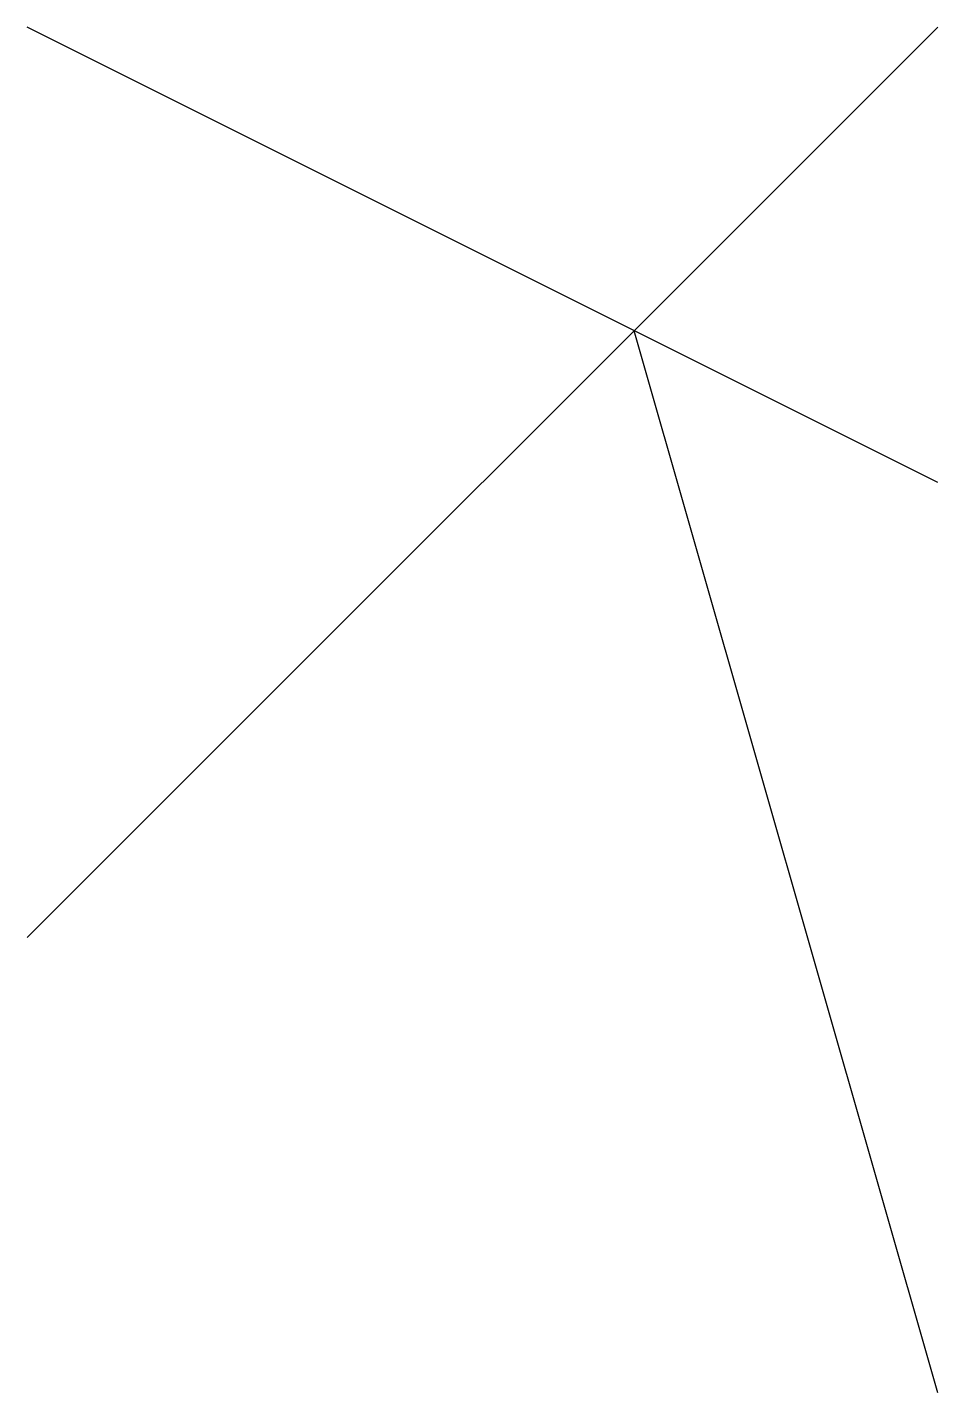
# Model space of a CAD drawing. Header units: millimetres. Extents: x 10 to 30, y 0 to 30.
import ezdxf

# ---------------------------------------------------------------- set-up
doc = ezdxf.new("R2010")
doc.units = ezdxf.units.MM
doc.layers.get('0').update_dxf_attribs({"lineweight": 25, "true_color": 0xffffff})

# ---------------------------------------------------------------- blocks, each defined once
blk = doc.blocks.new('block 1')
for p, q in [((0, 0), (20, 20)), ((20, 10), (0, 20))]:
    blk.add_line(p, q)

msp = doc.modelspace()

# ---------------------------------------------------------------- linework, layer by layer
msp.add_line((30, 0), (23.333, 23.333))

# ---------------------------------------------------------------- block references
msp.add_blockref('block 1', (10, 10))

doc.saveas('drawing.dxf')
